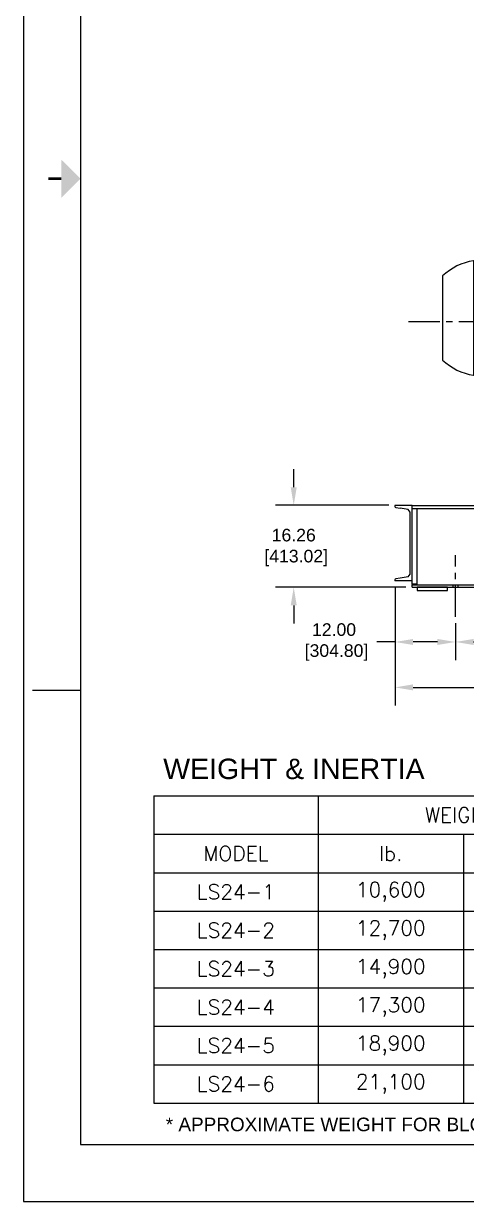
# Model space of a CAD drawing. Header units: inches. Extents: x 0 to 533, y 0 to 406.
# Drawn here: x 0 to 87.8, y 0 to 233.8 of the extents above; entities that cross this region are included whole.
import ezdxf
from ezdxf.enums import TextEntityAlignment as Align

# ---------------------------------------------------------------- set-up
doc = ezdxf.new("R2010")
doc.units = ezdxf.units.IN
doc.header["$MEASUREMENT"] = 0
doc.linetypes.add('CENTER', pattern=[2, 1.25, -0.25, 0.25, -0.25])
for name, color, linetype in [('CL', 1, 'CENTER'), ('Title Block', 7, 'Continuous'), ('TXT', 7, 'Continuous')]:
    doc.layers.add(name, color=color, linetype=linetype)
doc.styles.add('ACANSTS', font='romans.shx', dxfattribs={"height": 1})
doc.styles.add('Roman', font='romans')
doc.styles.get("Standard").update_dxf_attribs({"font": 'arial.ttf'})
doc.dimstyles.new('STANDARD 2 PLCS', dxfattribs={"dimtxt": 0.125, "dimasz": 0.18, "dimexe": 0.18, "dimexo": 0.0625, "dimgap": 0.09, "dimtad": 0, "dimtih": 1, "dimtoh": 1, "dimzin": 4, "dimdsep": 46, "dimtxsty": 'Standard', "dimcen": 0.09, "dimaunit": 1, "dimadec": 0, "dimazin": 1, "dimtfac": 1, "dimtofl": 0, "dimtmove": 1, "dimatfit": 3, "dimfxl": 1, "dimtolj": 1, "dimtzin": 4, "dimarcsym": 0})

# ---------------------------------------------------------------- blocks, each defined once
blk = doc.blocks.new('*T4')
at = {"layer": 'Title Block', "color": 0, "linetype": 'ByBlock', "lineweight": -2, "transparency": 16777216}
for p, q in [((0, 0), (139.05, 0)), ((0, 0), (0, -60.99)), ((32.6, 0), (32.6, -60.99)), ((88.81, 0), (88.81, -60.99)), ((139.05, 0), (139.05, -60.99)), ((0, -7.62), (139.05, -7.62)), ((61.45, -7.62), (61.45, -60.99)), ((115.42, -7.62), (115.42, -60.99)), ((0, -15.25), (139.05, -15.25)), ((0, -22.87), (139.05, -22.87)), ((0, -30.49), (139.05, -30.49)), ((0, -38.12), (139.05, -38.12)), ((0, -45.74), (139.05, -45.74)), ((0, -53.36), (139.05, -53.36)), ((0, -60.99), (139.05, -60.99))]:
    blk.add_line(p, q, dxfattribs=at)
at = {"layer": 'Title Block', "color": 0, "lineweight": 15, "transparency": 16777216, "attachment_point": 5, "style": 'Roman'}
for s, insert, char_height, width in [('WEIGHT', (60.71, -3.81), 2.94, 54.0854), ('INERTIA', (113.93, -3.81), 2.75, 48.1049), ('MODEL', (16.3, -11.44), 2.94, 30.4765), ('lb.', (47.03, -11.44), 2.94, 26.7191), ('kg.', (75.13, -11.44), 2.362, 25.2401), ('lb.-ft.2', (102.12, -11.44), 2.362, 24.4806), ('kg.-m.2', (127.23, -11.44), 2.362, 21.4981), ('LS24-1', (16.3, -19.06), 2.94, 30.4765), ('10,600', (47.03, -19.06), 2.94, 26.7191), ('4,808', (75.13, -19.06), 2.94, 25.2401), ('74', (102.12, -19.06), 2.94, 24.4806), ('3.12', (127.23, -19.06), 2.94, 21.4981), ('LS24-2', (16.3, -26.68), 2.94, 30.4765), ('12,700', (47.03, -26.68), 2.94, 26.7191), ('5,761', (75.13, -26.68), 2.94, 25.2401), ('126', (102.12, -26.68), 2.94, 24.4806), ('5.31', (127.23, -26.68), 2.94, 21.4981), ('14,900', (47.03, -34.31), 2.94, 26.7191), ('6,759', (75.13, -34.31), 2.94, 25.2401), ('LS24-3', (16.3, -34.31), 2.94, 30.4765), ('179', (102.12, -34.31), 2.94, 24.4806), ('7.54', (127.23, -34.31), 2.94, 21.4981), ('LS24-4', (16.3, -41.93), 2.94, 30.4765), ('17,300', (47.03, -41.93), 2.94, 26.7191), ('7,847', (75.13, -41.93), 2.94, 25.2401), ('232', (102.12, -41.93), 2.94, 24.4806), ('9.78', (127.23, -41.93), 2.94, 21.4981), ('LS24-5', (16.3, -49.55), 2.94, 30.4765), ('18,900', (47.03, -49.55), 2.94, 26.7191), ('8,573', (75.13, -49.55), 2.94, 25.2401), ('284', (102.12, -49.55), 2.94, 24.4806), ('11.97', (127.23, -49.55), 2.94, 21.4981), ('LS24-6', (16.3, -57.18), 2.94, 30.4765), ('21,100', (47.03, -57.18), 2.94, 26.7191), ('9,571', (75.13, -57.18), 2.94, 25.2401), ('337', (102.12, -57.18), 2.94, 24.4806), ('14.2', (127.23, -57.18), 2.94, 21.4981)]:
    blk.add_mtext(s, dxfattribs=dict(at, insert=insert, char_height=char_height, width=width))
blk = doc.blocks.new('*D12')
at = {"color": 0, "lineweight": -2, "transparency": 16777216}
for p, q in [((53.57, 141.75), (53.57, 145.35)), ((72.41, 138.15), (49.97, 138.15)), ((75.81, 121.89), (49.97, 121.89)), ((53.57, 118.29), (53.57, 114.69))]:
    blk.add_line(p, q, dxfattribs=at)
at = {"color": 0, "transparency": 16777216}
for points in [[(52.97, 141.75), (54.17, 141.75), (53.57, 138.15)], [(52.97, 118.29), (54.17, 118.29), (53.57, 121.89)]]:
    blk.add_solid(points, dxfattribs=at)
at = {"layer": 'Defpoints', "color": 0, "transparency": 16777216}
for p in [(73.66, 138.15), (53.57, 121.89), (77.06, 121.89)]:
    blk.add_point(p, dxfattribs=at)
at = {"color": 0, "transparency": 16777216, "insert": (53.57, 129.78), "char_height": 2.5, "attachment_point": 5}
blk.add_mtext('\\A1;16.26\\P [413.02]', dxfattribs=at)
blk = doc.blocks.new('*D13')
at = {"color": 0, "lineweight": -2, "transparency": 16777216}
for p, q in [((85.66, 114.76), (85.66, 107.43)), ((151.66, 114.76), (151.66, 107.43)), ((89.26, 111.03), (113.78, 111.03)), ((148.06, 111.03), (124.5, 111.03))]:
    blk.add_line(p, q, dxfattribs=at)
at = {"color": 0, "transparency": 16777216}
for points in [[(89.26, 111.63), (89.26, 110.43), (85.66, 111.03)], [(148.06, 111.63), (148.06, 110.43), (151.66, 111.03)]]:
    blk.add_solid(points, dxfattribs=at)
at = {"layer": 'Defpoints', "color": 0, "transparency": 16777216}
for p in [(85.66, 116.01), (151.66, 116.01), (151.66, 111.03)]:
    blk.add_point(p, dxfattribs=at)
at = {"color": 0, "transparency": 16777216, "insert": (119.14, 111.03), "char_height": 2.5, "attachment_point": 5}
blk.add_mtext('\\A1;2X F', dxfattribs=at)
blk = doc.blocks.new('*D14')
at = {"color": 0, "lineweight": -2, "transparency": 16777216}
for p, q in [((73.66, 121.9), (73.66, 98.42)), ((229.66, 121.9), (229.66, 98.42)), ((77.26, 102.02), (148.52, 102.02)), ((226.06, 102.02), (153.68, 102.02))]:
    blk.add_line(p, q, dxfattribs=at)
at = {"color": 0, "transparency": 16777216}
for points in [[(77.26, 102.62), (77.26, 101.42), (73.66, 102.02)], [(226.06, 102.62), (226.06, 101.42), (229.66, 102.02)]]:
    blk.add_solid(points, dxfattribs=at)
at = {"layer": 'Defpoints', "color": 0, "transparency": 16777216}
for p in [(73.66, 123.15), (229.66, 123.15), (229.66, 102.02)]:
    blk.add_point(p, dxfattribs=at)
at = {"color": 0, "transparency": 16777216, "insert": (151.1, 102.02), "char_height": 2.5, "attachment_point": 5}
blk.add_mtext('\\A1;L', dxfattribs=at)
blk = doc.blocks.new('*D17')
at = {"color": 0, "lineweight": -2, "transparency": 16777216}
for p, q in [((73.66, 121.9), (73.66, 107.43)), ((85.66, 114.76), (85.66, 107.43)), ((73.66, 111.03), (70.06, 111.03)), ((82.06, 111.03), (77.26, 111.03))]:
    blk.add_line(p, q, dxfattribs=at)
at = {"color": 0, "transparency": 16777216}
for points in [[(77.26, 111.63), (77.26, 110.43), (73.66, 111.03)], [(82.06, 111.63), (82.06, 110.43), (85.66, 111.03)]]:
    blk.add_solid(points, dxfattribs=at)
at = {"layer": 'Defpoints', "color": 0, "transparency": 16777216}
for p in [(73.66, 123.15), (85.66, 116.01), (85.66, 111.03)]:
    blk.add_point(p, dxfattribs=at)
at = {"color": 0, "transparency": 16777216, "insert": (61.57, 111.03), "char_height": 2.5, "attachment_point": 5}
blk.add_mtext('\\A1;12.00\\P [304.80]', dxfattribs=at)
blk = doc.blocks.new('LONE STAR BLOWER TITLE BLOCK (SIZE A)')
at = {"layer": 'Title Block', "lineweight": 15}
for p, q in [((0, 18), (0, 0)), ((0.5, 17.5), (0.5, 0.5)), ((0.078, 4.5), (0.5, 4.5)), ((0.5, 0.5), (23.125, 0.5)), ((0, 0), (23.625, 0))]:
    blk.add_line(p, q, dxfattribs=at)
at = {"layer": 'Title Block', "lineweight": 15, "const_width": 0.0225}
blk.add_lwpolyline([(0.219, 9), (0.331, 9)], dxfattribs=at)
at = {"layer": 'Title Block', "lineweight": 15}
blk.add_solid([(0.331, 8.831), (0.331, 9.169), (0.5, 9)], dxfattribs=at)
at = {"layer": 'Title Block', "lineweight": 15, "style": 'ACANSTS'}
for tag, p, height in [('DRAWN_BY', (14.369, 2.285), 0.135), ('DRAWN_DATE', (15.515, 2.294), 0.135), ('DRAWING_SUBTITLE', (17.513, 1.977), 0.203), ('CHECKED_BY', (14.391, 1.94), 0.135), ('CHECK_DATE', (15.496, 1.94), 0.135), ('ENGINEER', (14.385, 1.608), 0.135), ('ENG_DATE', (15.487, 1.603), 0.135), ('DRAWING_SUBTITLE', (17.511, 1.549), 0.203), ('MANUFACTURING', (14.381, 1.271), 0.135), ('MFG_DATE', (15.488, 1.27), 0.135), ('CONTROL', (14.381, 0.933), 0.135), ('CONTROL_DATE', (15.488, 0.932), 0.135), ('CAGE_CODE', (17.727, 0.916), 0.135), ('MODEL_FILE_NAME', (8.295, 0.611), 0.135), ('APPROVED_BY', (14.37, 0.568), 0.135), ('APPROVAL_DATE', (15.48, 0.562), 0.135)]:
    blk.add_attdef(tag, p, '', height=height, dxfattribs=at)
at = {"layer": 'Title Block', "lineweight": 15, "style": 'Roman', "flags": 8}
for tag, height, p in [('DWG_NUMBER', 0.281, (18.91, 1.147)), ('SCALE', 0.135, (17.903, 0.704)), ('SHEETNUMBER', 0.135, (21.256, 0.704)), ('TOTA_SHEETS', 0.135, (21.894, 0.702))]:
    blk.add_attdef(tag, text='', height=height, dxfattribs=at).set_placement(p, align=Align.TOP_LEFT)
at = {"layer": 'Title Block', "lineweight": 15, "style": 'ACANSTS'}
blk.add_attdef('REVISION', text='', height=0.135, dxfattribs=at).set_placement((22.849, 0.893), align=Align.CENTER)

msp = doc.modelspace()

# ---------------------------------------------------------------- linework, layer by layer
at = {"color": 0, "lineweight": 0}
msp.add_lwpolyline([(89.265, 186.677, 0.1548635), (83.092, 183.67), (83.092, 166.985, 0.1549245), (89.265, 163.977), (93.381, 163.977), (93.381, 186.677), (89.265, 186.677), (89.265, 163.976)], format="xyb", dxfattribs=at)
for points in [[(73.658, 138.147), (73.658, 137.948)], [(77.057, 138.147), (74.658, 138.147), (73.658, 138.147)], [(73.658, 137.949), (73.706, 137.803), (73.858, 137.712)], [(77.058, 137.517), (77.058, 138.147), (226.257, 138.147)], [(73.858, 137.712), (74.658, 137.579)], [(76.24, 137.316), (74.657, 137.579)], [(76.658, 136.823), (76.24, 137.316)], [(76.658, 124.472), (76.658, 136.823)], [(77.058, 133.419), (77.058, 137.517)], [(77.058, 137.517), (78.059, 137.517)], [(78.058, 137.517), (226.257, 137.517), (225.257, 137.517)], [(78.058, 133.419), (78.058, 137.517)], [(78.059, 122.517), (77.058, 122.517), (77.058, 133.419)], [(78.058, 122.517), (78.058, 133.419)], [(76.24, 123.978), (74.658, 123.714), (73.858, 123.581)], [(76.24, 123.978), (76.658, 124.472)], [(73.858, 123.581), (73.707, 123.49), (73.658, 123.345)], [(73.658, 123.345), (73.658, 123.147)], [(77.058, 123.147), (73.658, 123.147)], [(77.058, 122.516), (77.058, 122.384)], [(77.058, 121.886), (77.058, 122.384), (226.257, 122.384)], [(77.058, 121.887), (226.257, 121.887)], [(85.158, 122.384), (85.158, 121.886)], [(86.158, 121.887), (86.158, 122.384)]]:
    msp.add_lwpolyline(points, dxfattribs=at)
msp.add_lwpolyline([(78.058, 121.261), (84.057, 121.261), (84.057, 121.887), (78.058, 121.887)], close=True, dxfattribs=at)
at = {"layer": 'CL', "ltscale": 5}
for points in [[(76.32, 174.647), (228.306, 174.647)], [(85.658, 116.011), (85.658, 128.26)]]:
    msp.add_lwpolyline(points, dxfattribs=at)

# ---------------------------------------------------------------- block references
at = {"xscale": 22.55296165068907, "yscale": 22.55296165068907, "zscale": 22.55296165068907}
msp.add_blockref('LONE STAR BLOWER TITLE BLOCK (SIZE A)', (-0.026, -0.008), dxfattribs=at)
msp.add_blockref('*T4', (25.785, 80.493))

# ---------------------------------------------------------------- texts
at = {"lineweight": 15, "insert": (28.188, 16.625), "char_height": 2.688, "attachment_point": 1}
msp.add_mtext_dynamic_manual_height_columns('* APPROXIMATE WEIGHT FOR BLOWER ONLY.', width=132.13105, gutter_width=1, heights=[0], dxfattribs=at)
at = {"layer": 'TXT', "lineweight": 5}
msp.add_text('WEIGHT & INERTIA', height=4.05, dxfattribs=at).set_placement((53.605, 83.821), align=Align.CENTER)

# ---------------------------------------------------------------- dimensions: what is measured, and where the dimension line sits
dim = msp.add_linear_dim(base=(53.568, 121.886), p1=(73.658, 138.147), p2=(77.058, 121.886), angle=90, dimstyle='STANDARD 2 PLCS', override={"dimscale": 20, "dimpost": '\\X', "dimtmove": 0})
dim.commit()
dim.dimension.update_dxf_attribs({"geometry": '*D12', "text_midpoint": (53.568, 129.783), "dimtype": 160})
dim = msp.add_linear_dim(base=(85.658, 111.031), p1=(73.658, 123.147), p2=(85.658, 116.011), dimstyle='STANDARD 2 PLCS', override={"dimscale": 20, "dimpost": '\\X', "dimtmove": 0})
dim.commit()
dim.dimension.update_dxf_attribs({"geometry": '*D17', "text_midpoint": (61.575, 111.031), "dimtype": 160})
for base, p1, p2, text, picture, middle in [((229.656, 102.016), (73.658, 123.147), (229.656, 123.147), 'L', '*D14', (151.099, 102.016)), ((151.657, 111.031), (85.658, 116.011), (151.657, 116.011), '2X F', '*D13', (119.14, 111.031))]:
    dim = msp.add_linear_dim(base=base, p1=p1, p2=p2, text=text, dimstyle='STANDARD 2 PLCS', override={"dimscale": 20, "dimpost": '\\X', "dimtmove": 0})
    dim.commit()
    dim.dimension.update_dxf_attribs({"geometry": picture, "text_midpoint": middle, "dimtype": 160})

doc.saveas('drawing.dxf')
